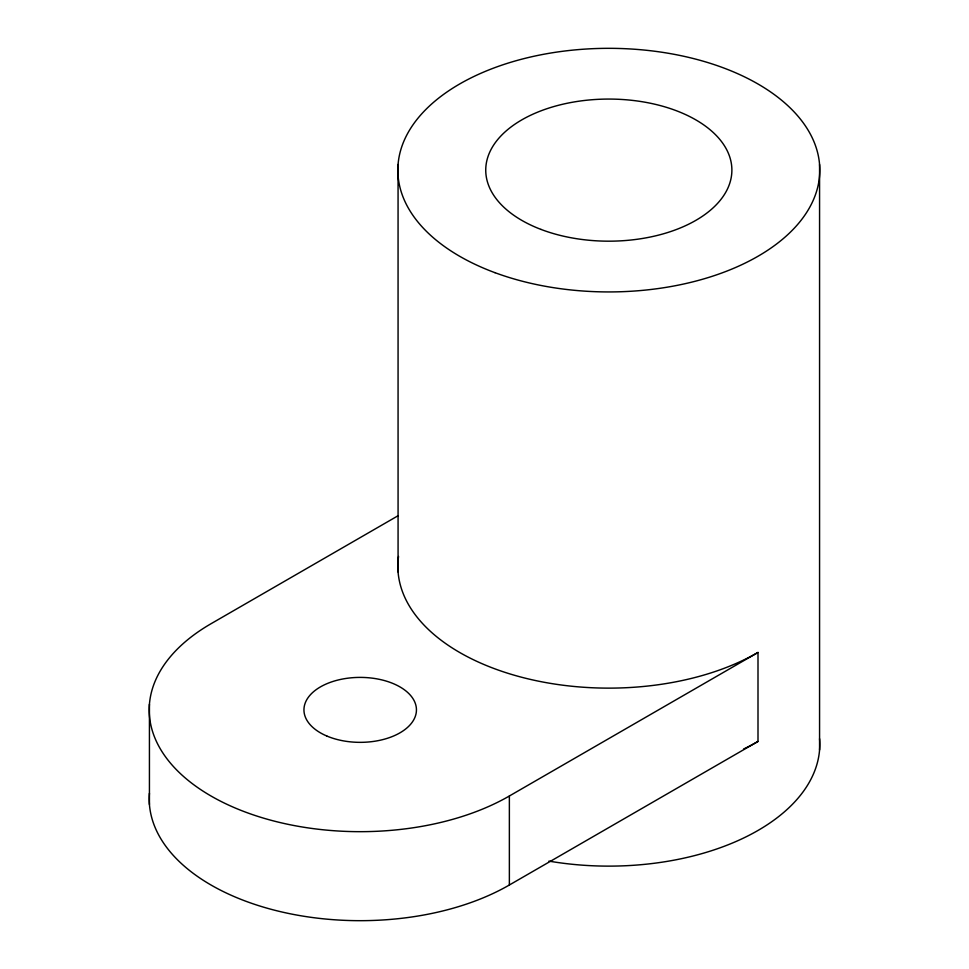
<?xml version="1.0" encoding="UTF-8"?>
<svg xmlns="http://www.w3.org/2000/svg" width="969" height="969" viewBox="0 0 969 969"><rect width="100%" height="100%" fill="white"/><g stroke="black" fill="none" stroke-linecap="round" stroke-linejoin="round"><path stroke-width="1.45" d="M398.138 515.702L211 623.745A210.976 121.803 0 0 0 211 795.997A210.976 121.803 0 0 0 509.367 795.997L758 652.452L758 741.442L509.367 885A210.976 121.803 0 0 1 274.966 910.303A210.976 121.803 0 0 1 149.432 793.248M819.568 164.5L819.568 749.945M509.367 795.997L509.367 885M398.065 164.5L398.077 571.952M149.432 704.245L149.432 804.5M819.568 738.705A210.976 121.803 0 0 1 548.926 861.114M758 652.452A210.976 121.803 0 0 1 520.268 676.883A210.976 121.803 0 0 1 398.538 556.485M758 741.442A210.976 121.803 0 0 1 743.598 749.025M540.956 229.399A123.063 71.052 0 0 0 731.656 174.42A123.063 71.052 0 0 0 553.832 106.554A123.063 71.052 0 0 0 540.956 229.399M495.002 272.689A210.976 121.803 0 0 0 819.568 175.752A210.976 121.803 0 0 0 511.886 61.943A210.976 121.803 0 0 0 495.002 272.689M326.783 736.004A56.263 32.486 0 0 0 416.089 713.511A56.263 32.486 0 0 0 337.684 680.105A56.263 32.486 0 0 0 326.783 736.004"/></g></svg>
